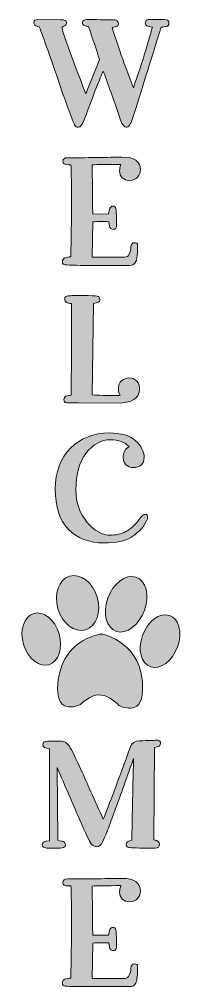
# Model space of a CAD drawing. Header units: inches. Extents: x -0.9 to 6.9, y -47.2 to -0.8.
import ezdxf

# ---------------------------------------------------------------- set-up
doc = ezdxf.new("R2010")
doc.units = ezdxf.units.IN
doc.header["$MEASUREMENT"] = 0
doc.layers.add('Layer 1', color=7, linetype='Continuous')

# ---------------------------------------------------------------- blocks, each defined once
blk = doc.blocks.new('block 2')
at = {"layer": 'Layer 1', "true_color": 0x231f20}
h = blk.add_hatch(color=250, dxfattribs=at)
h.dxf.hatch_style = 2
edge = h.paths.add_edge_path()
edge.add_spline(control_points=[(6.263, -0.989), (6.263, -1.074), (6.226, -1.124), (6.153, -1.14), (6.079, -1.156), (5.993, -1.168), (5.895, -1.177), (5.377, -2.832), (4.918, -4.293), (4.516, -5.56), (4.427, -5.841), (4.327, -5.981), (4.215, -5.981), (4.122, -5.981), (4.032, -5.868), (3.948, -5.64), (3.564, -4.525), (3.285, -3.74), (3.111, -3.285), (3.035, -3.419), (2.727, -4.206), (2.188, -5.647), (2.103, -5.87), (2.014, -5.981), (1.92, -5.981), (1.84, -5.981), (1.777, -5.941), (1.733, -5.861), (1.688, -5.781), (1.498, -5.272), (1.164, -4.335), (0.602, -2.689), (0.227, -1.632), (0.04, -1.163), (0.04, -1.163), (-0.067, -1.137), (-0.067, -1.137), (-0.166, -1.114), (-0.215, -1.054), (-0.215, -0.956), (-0.215, -0.858), (-0.15, -0.809), (-0.021, -0.809), (-0.021, -0.809), (1.077, -0.822), (1.077, -0.822), (1.26, -0.822), (1.351, -0.865), (1.351, -0.949), (1.351, -1.021), (1.331, -1.07), (1.291, -1.096), (1.251, -1.123), (1.195, -1.15), (1.124, -1.177), (1.151, -1.378), (1.534, -2.444), (2.275, -4.375), (2.556, -3.688), (2.777, -3.14), (2.937, -2.729), (2.777, -2.252), (2.6, -1.726), (2.409, -1.15), (2.333, -1.137), (2.265, -1.121), (2.204, -1.103), (2.144, -1.085), (2.114, -1.036), (2.114, -0.956), (2.114, -0.862), (2.185, -0.815), (2.328, -0.815), (2.73, -0.815), (3.171, -0.82), (3.653, -0.829), (3.707, -0.829), (3.751, -0.847), (3.787, -0.882), (3.823, -0.918), (3.841, -0.956), (3.841, -0.996), (3.841, -1.054), (3.819, -1.096), (3.777, -1.123), (3.735, -1.15), (3.655, -1.172), (3.539, -1.19), (3.682, -1.668), (3.853, -2.176), (4.051, -2.716), (4.25, -3.256), (4.418, -3.715), (4.557, -4.094), (4.972, -2.89), (5.277, -1.915), (5.473, -1.17), (5.344, -1.152), (5.255, -1.131), (5.206, -1.107), (5.157, -1.082), (5.132, -1.041), (5.132, -0.983), (5.132, -0.88), (5.18, -0.824), (5.276, -0.815), (5.372, -0.807), (5.487, -0.802), (5.621, -0.802), (5.875, -0.802), (6.046, -0.81), (6.133, -0.825), (6.22, -0.841), (6.263, -0.896), (6.263, -0.989)], knot_values=[0, 0, 0, 0, 1, 1, 1, 2, 2, 2, 3, 3, 3, 4, 4, 4, 5, 5, 5, 6, 6, 6, 7, 7, 7, 8, 8, 8, 9, 9, 9, 10, 10, 10, 11, 11, 11, 12, 12, 12, 13, 13, 13, 14, 14, 14, 15, 15, 15, 16, 16, 16, 17, 17, 17, 18, 18, 18, 19, 19, 19, 20, 20, 20, 21, 21, 21, 22, 22, 22, 23, 23, 23, 24, 24, 24, 25, 25, 25, 26, 26, 26, 27, 27, 27, 28, 28, 28, 29, 29, 29, 30, 30, 30, 31, 31, 31, 32, 32, 32, 33, 33, 33, 34, 34, 34, 35, 35, 35, 36, 36, 36, 37, 37, 37, 38, 38, 38, 38], degree=3, periodic=1)
h = blk.add_hatch(color=250, dxfattribs=at)
h.dxf.hatch_style = 2
edge = h.paths.add_edge_path()
edge.add_spline(control_points=[(3.898, -8.061), (3.898, -7.959), (3.92, -7.858), (3.964, -7.76), (3.268, -7.76), (2.809, -7.767), (2.586, -7.78), (2.59, -9.065), (2.599, -9.853), (2.613, -10.143), (2.613, -10.143), (3.369, -10.129), (3.369, -10.129), (3.387, -10.027), (3.408, -9.94), (3.432, -9.868), (3.457, -9.797), (3.505, -9.761), (3.576, -9.761), (3.643, -9.761), (3.69, -9.799), (3.717, -9.875), (3.735, -9.924), (3.746, -10.181), (3.75, -10.644), (3.75, -10.801), (3.706, -10.879), (3.616, -10.879), (3.496, -10.879), (3.427, -10.825), (3.409, -10.718), (3.409, -10.718), (3.376, -10.511), (3.376, -10.511), (3.251, -10.502), (3.13, -10.497), (3.014, -10.497), (2.871, -10.497), (2.738, -10.504), (2.613, -10.517), (2.613, -10.517), (2.586, -12.21), (2.586, -12.21), (2.586, -12.21), (4.132, -12.21), (4.132, -12.21), (4.239, -12.21), (4.315, -12.16), (4.359, -12.06), (4.404, -11.959), (4.432, -11.843), (4.443, -11.712), (4.454, -11.58), (4.511, -11.514), (4.614, -11.514), (4.712, -11.514), (4.761, -11.552), (4.761, -11.628), (4.761, -12.03), (4.735, -12.293), (4.684, -12.418), (4.632, -12.543), (4.524, -12.605), (4.359, -12.605), (4.359, -12.605), (2.338, -12.605), (2.338, -12.605), (2.267, -12.605), (2.097, -12.603), (1.83, -12.598), (1.562, -12.594), (1.382, -12.587), (1.291, -12.578), (1.2, -12.569), (1.154, -12.525), (1.154, -12.445), (1.154, -12.337), (1.194, -12.271), (1.274, -12.244), (1.355, -12.217), (1.446, -12.199), (1.549, -12.19), (1.562, -12.088), (1.575, -11.374), (1.589, -10.049), (1.589, -8.804), (1.58, -8.046), (1.562, -7.774), (1.562, -7.774), (1.448, -7.774), (1.448, -7.774), (1.261, -7.774), (1.167, -7.725), (1.167, -7.626), (1.167, -7.502), (1.25, -7.439), (1.415, -7.439), (1.99, -7.439), (2.48, -7.436), (2.884, -7.429), (3.287, -7.422), (3.663, -7.417), (4.011, -7.412), (4.6, -7.412), (4.895, -7.615), (4.895, -8.021), (4.895, -8.146), (4.85, -8.262), (4.761, -8.369), (4.671, -8.476), (4.542, -8.53), (4.373, -8.53), (4.225, -8.53), (4.109, -8.488), (4.025, -8.403), (3.94, -8.318), (3.898, -8.204), (3.898, -8.061)], knot_values=[0, 0, 0, 0, 1, 1, 1, 2, 2, 2, 3, 3, 3, 4, 4, 4, 5, 5, 5, 6, 6, 6, 7, 7, 7, 8, 8, 8, 9, 9, 9, 10, 10, 10, 11, 11, 11, 12, 12, 12, 13, 13, 13, 14, 14, 14, 15, 15, 15, 16, 16, 16, 17, 17, 17, 18, 18, 18, 19, 19, 19, 20, 20, 20, 21, 21, 21, 22, 22, 22, 23, 23, 23, 24, 24, 24, 25, 25, 25, 26, 26, 26, 27, 27, 27, 28, 28, 28, 29, 29, 29, 30, 30, 30, 31, 31, 31, 32, 32, 32, 33, 33, 33, 34, 34, 34, 35, 35, 35, 36, 36, 36, 37, 37, 37, 38, 38, 38, 39, 39, 39, 39], degree=3, periodic=1)
h = blk.add_hatch(color=250, dxfattribs=at)
h.dxf.hatch_style = 2
edge = h.paths.add_edge_path()
edge.add_spline(control_points=[(4.854, -18.533), (4.854, -18.984), (4.495, -19.209), (3.777, -19.209), (3.777, -19.209), (1.91, -19.195), (1.91, -19.195), (1.589, -19.195), (1.395, -19.192), (1.328, -19.185), (1.261, -19.179), (1.228, -19.131), (1.228, -19.041), (1.228, -18.899), (1.343, -18.827), (1.575, -18.827), (1.58, -18.172), (1.582, -17.549), (1.582, -16.96), (1.582, -16.371), (1.584, -15.531), (1.589, -14.438), (1.486, -14.429), (1.406, -14.409), (1.348, -14.377), (1.29, -14.346), (1.261, -14.29), (1.261, -14.21), (1.261, -14.121), (1.318, -14.072), (1.432, -14.063), (1.545, -14.054), (1.781, -14.049), (2.138, -14.049), (2.499, -14.054), (2.724, -14.065), (2.813, -14.083), (2.903, -14.101), (2.947, -14.152), (2.947, -14.237), (2.947, -14.308), (2.923, -14.353), (2.874, -14.371), (2.825, -14.388), (2.747, -14.406), (2.639, -14.424), (2.639, -14.424), (2.586, -18.814), (2.586, -18.814), (2.916, -18.836), (3.251, -18.847), (3.59, -18.847), (3.59, -18.847), (3.924, -18.847), (3.924, -18.847), (3.866, -18.749), (3.837, -18.644), (3.837, -18.533), (3.837, -18.354), (3.89, -18.222), (3.995, -18.135), (4.099, -18.048), (4.216, -18.004), (4.346, -18.004), (4.511, -18.004), (4.637, -18.053), (4.724, -18.151), (4.811, -18.25), (4.854, -18.377), (4.854, -18.533)], knot_values=[0, 0, 0, 0, 1, 1, 1, 2, 2, 2, 3, 3, 3, 4, 4, 4, 5, 5, 5, 6, 6, 6, 7, 7, 7, 8, 8, 8, 9, 9, 9, 10, 10, 10, 11, 11, 11, 12, 12, 12, 13, 13, 13, 14, 14, 14, 15, 15, 15, 16, 16, 16, 17, 17, 17, 18, 18, 18, 19, 19, 19, 20, 20, 20, 21, 21, 21, 22, 22, 22, 23, 23, 23, 23], degree=3, periodic=1)
h = blk.add_hatch(color=250, dxfattribs=at)
h.dxf.hatch_style = 2
edge = h.paths.add_edge_path()
edge.add_spline(control_points=[(5.243, -24.688), (5.243, -24.777), (5.177, -24.917), (5.045, -25.106), (4.913, -25.296), (4.711, -25.478), (4.436, -25.652), (4.162, -25.826), (3.735, -25.913), (3.155, -25.913), (2.427, -25.913), (1.854, -25.693), (1.435, -25.254), (1.016, -24.814), (0.806, -24.177), (0.806, -23.343), (0.806, -22.513), (1.052, -21.855), (1.545, -21.369), (2.038, -20.883), (2.66, -20.64), (3.409, -20.64), (3.962, -20.64), (4.378, -20.763), (4.657, -21.011), (4.936, -21.259), (5.075, -21.523), (5.075, -21.804), (5.075, -21.974), (5.025, -22.098), (4.925, -22.179), (4.824, -22.259), (4.703, -22.299), (4.56, -22.299), (4.408, -22.299), (4.289, -22.255), (4.202, -22.165), (4.115, -22.076), (4.071, -21.962), (4.071, -21.824), (4.071, -21.57), (4.165, -21.394), (4.353, -21.295), (4.134, -21.077), (3.842, -20.968), (3.476, -20.968), (3.021, -20.968), (2.628, -21.178), (2.298, -21.6), (1.968, -22.021), (1.803, -22.614), (1.803, -23.377), (1.803, -23.979), (1.979, -24.491), (2.332, -24.912), (2.684, -25.334), (3.061, -25.545), (3.463, -25.545), (3.726, -25.545), (3.971, -25.486), (4.199, -25.367), (4.426, -25.249), (4.667, -25.02), (4.921, -24.681), (4.988, -24.592), (5.06, -24.548), (5.135, -24.548), (5.207, -24.548), (5.243, -24.594), (5.243, -24.688)], knot_values=[0, 0, 0, 0, 1, 1, 1, 2, 2, 2, 3, 3, 3, 4, 4, 4, 5, 5, 5, 6, 6, 6, 7, 7, 7, 8, 8, 8, 9, 9, 9, 10, 10, 10, 11, 11, 11, 12, 12, 12, 13, 13, 13, 14, 14, 14, 15, 15, 15, 16, 16, 16, 17, 17, 17, 18, 18, 18, 19, 19, 19, 20, 20, 20, 21, 21, 21, 22, 22, 22, 23, 23, 23, 23], degree=3, periodic=1)
h = blk.add_hatch(color=250, dxfattribs=at)
h.dxf.hatch_style = 2
edge = h.paths.add_edge_path()
edge.add_spline(control_points=[(3.329, -28.568), (3.587, -27.85), (4.191, -27.396), (4.678, -27.555), (5.164, -27.714), (5.35, -28.425), (5.093, -29.143), (4.835, -29.862), (4.231, -30.315), (3.744, -30.156), (3.257, -29.997), (3.071, -29.286), (3.329, -28.568)], knot_values=[0, 0, 0, 0, 1, 1, 1, 2, 2, 2, 3, 3, 3, 4, 4, 4, 4], degree=3, periodic=1)
edge = h.paths.add_edge_path()
edge.add_spline(control_points=[(2.259, -30.078), (2.779, -29.924), (3.031, -29.225), (2.821, -28.517), (2.61, -27.809), (2.018, -27.36), (1.498, -27.514), (0.978, -27.669), (0.727, -28.368), (0.937, -29.076), (1.147, -29.784), (1.739, -30.233), (2.259, -30.078)], knot_values=[0, 0, 0, 0, 1, 1, 1, 2, 2, 2, 3, 3, 3, 4, 4, 4, 4], degree=3, periodic=1)
edge = h.paths.add_edge_path()
edge.add_spline(control_points=[(0.99, -30.276), (0.789, -29.599), (0.244, -29.162), (-0.226, -29.302), (-0.697, -29.442), (-0.915, -30.104), (-0.714, -30.782), (-0.513, -31.46), (0.032, -31.896), (0.502, -31.756), (0.973, -31.617), (1.191, -30.954), (0.99, -30.276)], knot_values=[0, 0, 0, 0, 1, 1, 1, 2, 2, 2, 3, 3, 3, 4, 4, 4, 4], degree=3, periodic=1)
edge = h.paths.add_edge_path()
edge.add_spline(control_points=[(3.067, -30.294), (3.067, -30.294), (2.966, -30.291), (2.966, -30.291), (2.966, -30.291), (0.961, -30.578), (0.923, -32.88), (0.889, -34.232), (2.025, -33.66), (2.025, -33.66), (2.025, -33.66), (2.51, -33.193), (2.906, -33.201), (2.906, -33.201), (3.007, -33.213), (3.007, -33.213), (3.403, -33.222), (3.868, -33.712), (3.868, -33.712), (3.868, -33.712), (4.98, -34.318), (5.002, -32.966), (5.059, -30.664), (3.067, -30.294), (3.067, -30.294)], knot_values=[0, 0, 0, 0, 1, 1, 1, 2, 2, 2, 3, 3, 3, 4, 4, 4, 5, 5, 5, 6, 6, 6, 7, 7, 7, 8, 8, 8, 8], degree=3, periodic=1)
edge = h.paths.add_edge_path()
edge.add_spline(control_points=[(6.284, -29.388), (5.82, -29.238), (5.244, -29.669), (4.998, -30.352), (4.751, -31.035), (4.928, -31.71), (5.392, -31.86), (5.855, -32.011), (6.431, -31.579), (6.677, -30.897), (6.924, -30.214), (6.748, -29.538), (6.284, -29.388)], knot_values=[0, 0, 0, 0, 1, 1, 1, 2, 2, 2, 3, 3, 3, 4, 4, 4, 4], degree=3, periodic=1)
h = blk.add_hatch(color=250, dxfattribs=at)
h.dxf.hatch_style = 2
edge = h.paths.add_edge_path()
edge.add_spline(control_points=[(5.564, -35.729), (5.564, -35.729), (5.544, -40.153), (5.544, -40.153), (5.722, -40.197), (5.811, -40.269), (5.811, -40.367), (5.811, -40.487), (5.742, -40.549), (5.604, -40.551), (5.466, -40.553), (5.341, -40.554), (5.229, -40.554), (4.667, -40.55), (4.357, -40.536), (4.299, -40.514), (4.241, -40.492), (4.212, -40.434), (4.212, -40.34), (4.212, -40.278), (4.303, -40.222), (4.486, -40.173), (4.5, -39.223), (4.526, -37.915), (4.567, -36.251), (4.259, -37.121), (3.958, -37.961), (3.663, -38.771), (3.369, -39.581), (3.179, -40.069), (3.094, -40.236), (3.01, -40.404), (2.907, -40.487), (2.787, -40.487), (2.693, -40.487), (2.608, -40.439), (2.532, -40.343), (2.456, -40.248), (2.264, -39.843), (1.954, -39.129), (1.643, -38.415), (1.29, -37.599), (0.893, -36.68), (0.893, -36.68), (0.933, -40.179), (0.933, -40.179), (1.058, -40.202), (1.149, -40.223), (1.207, -40.243), (1.265, -40.263), (1.294, -40.316), (1.294, -40.4), (1.294, -40.481), (1.242, -40.527), (1.137, -40.541), (1.032, -40.554), (0.908, -40.561), (0.766, -40.561), (0.73, -40.561), (0.658, -40.56), (0.548, -40.558), (0.439, -40.555), (0.351, -40.546), (0.284, -40.531), (0.217, -40.515), (0.184, -40.467), (0.184, -40.387), (0.184, -40.266), (0.3, -40.206), (0.532, -40.206), (0.532, -40.206), (0.532, -35.79), (0.532, -35.79), (0.322, -35.767), (0.217, -35.698), (0.217, -35.582), (0.217, -35.475), (0.297, -35.422), (0.458, -35.422), (0.458, -35.422), (1.114, -35.428), (1.114, -35.428), (1.252, -35.428), (1.376, -35.508), (1.485, -35.666), (1.594, -35.824), (1.8, -36.241), (2.101, -36.917), (2.402, -37.593), (2.74, -38.342), (3.115, -39.162), (3.387, -38.489), (3.824, -37.329), (4.426, -35.683), (4.489, -35.504), (4.627, -35.413), (4.841, -35.408), (5.318, -35.39), (5.608, -35.381), (5.711, -35.381), (5.814, -35.386), (5.865, -35.435), (5.865, -35.529), (5.865, -35.631), (5.764, -35.698), (5.564, -35.729)], knot_values=[0, 0, 0, 0, 1, 1, 1, 2, 2, 2, 3, 3, 3, 4, 4, 4, 5, 5, 5, 6, 6, 6, 7, 7, 7, 8, 8, 8, 9, 9, 9, 10, 10, 10, 11, 11, 11, 12, 12, 12, 13, 13, 13, 14, 14, 14, 15, 15, 15, 16, 16, 16, 17, 17, 17, 18, 18, 18, 19, 19, 19, 20, 20, 20, 21, 21, 21, 22, 22, 22, 23, 23, 23, 24, 24, 24, 25, 25, 25, 26, 26, 26, 27, 27, 27, 28, 28, 28, 29, 29, 29, 30, 30, 30, 31, 31, 31, 32, 32, 32, 33, 33, 33, 34, 34, 34, 35, 35, 35, 35], degree=3, periodic=1)
h = blk.add_hatch(color=250, dxfattribs=at)
h.dxf.hatch_style = 2
edge = h.paths.add_edge_path()
edge.add_spline(control_points=[(3.898, -42.654), (3.898, -42.552), (3.92, -42.451), (3.964, -42.353), (3.268, -42.353), (2.809, -42.36), (2.586, -42.373), (2.59, -43.658), (2.599, -44.445), (2.613, -44.735), (2.613, -44.735), (3.369, -44.722), (3.369, -44.722), (3.387, -44.619), (3.408, -44.532), (3.432, -44.461), (3.457, -44.39), (3.505, -44.354), (3.576, -44.354), (3.643, -44.354), (3.69, -44.392), (3.717, -44.468), (3.735, -44.517), (3.746, -44.773), (3.75, -45.237), (3.75, -45.393), (3.706, -45.471), (3.616, -45.471), (3.496, -45.471), (3.427, -45.418), (3.409, -45.311), (3.409, -45.311), (3.376, -45.103), (3.376, -45.103), (3.251, -45.095), (3.13, -45.09), (3.014, -45.09), (2.871, -45.09), (2.738, -45.097), (2.613, -45.11), (2.613, -45.11), (2.586, -46.803), (2.586, -46.803), (2.586, -46.803), (4.132, -46.803), (4.132, -46.803), (4.239, -46.803), (4.315, -46.753), (4.359, -46.653), (4.404, -46.552), (4.432, -46.436), (4.443, -46.305), (4.454, -46.173), (4.511, -46.107), (4.614, -46.107), (4.712, -46.107), (4.761, -46.145), (4.761, -46.221), (4.761, -46.622), (4.735, -46.886), (4.684, -47.011), (4.632, -47.136), (4.524, -47.198), (4.359, -47.198), (4.359, -47.198), (2.338, -47.198), (2.338, -47.198), (2.267, -47.198), (2.097, -47.196), (1.83, -47.191), (1.562, -47.187), (1.382, -47.18), (1.291, -47.171), (1.2, -47.162), (1.154, -47.118), (1.154, -47.037), (1.154, -46.93), (1.194, -46.863), (1.274, -46.837), (1.355, -46.81), (1.446, -46.792), (1.549, -46.783), (1.562, -46.68), (1.575, -45.967), (1.589, -44.642), (1.589, -43.397), (1.58, -42.639), (1.562, -42.367), (1.562, -42.367), (1.448, -42.367), (1.448, -42.367), (1.261, -42.367), (1.167, -42.317), (1.167, -42.219), (1.167, -42.094), (1.25, -42.032), (1.415, -42.032), (1.99, -42.032), (2.48, -42.029), (2.884, -42.022), (3.287, -42.015), (3.663, -42.01), (4.011, -42.005), (4.6, -42.005), (4.895, -42.208), (4.895, -42.614), (4.895, -42.739), (4.85, -42.855), (4.761, -42.962), (4.671, -43.069), (4.542, -43.123), (4.373, -43.123), (4.225, -43.123), (4.109, -43.08), (4.025, -42.996), (3.94, -42.911), (3.898, -42.797), (3.898, -42.654)], knot_values=[0, 0, 0, 0, 1, 1, 1, 2, 2, 2, 3, 3, 3, 4, 4, 4, 5, 5, 5, 6, 6, 6, 7, 7, 7, 8, 8, 8, 9, 9, 9, 10, 10, 10, 11, 11, 11, 12, 12, 12, 13, 13, 13, 14, 14, 14, 15, 15, 15, 16, 16, 16, 17, 17, 17, 18, 18, 18, 19, 19, 19, 20, 20, 20, 21, 21, 21, 22, 22, 22, 23, 23, 23, 24, 24, 24, 25, 25, 25, 26, 26, 26, 27, 27, 27, 28, 28, 28, 29, 29, 29, 30, 30, 30, 31, 31, 31, 32, 32, 32, 33, 33, 33, 34, 34, 34, 35, 35, 35, 36, 36, 36, 37, 37, 37, 38, 38, 38, 39, 39, 39, 39], degree=3, periodic=1)
at = {"layer": 'Layer 1', "lineweight": 0}
for points, knots in [([(6.263, -0.989), (6.263, -1.074), (6.226, -1.124), (6.153, -1.14), (6.079, -1.156), (5.993, -1.168), (5.895, -1.177), (5.377, -2.832), (4.918, -4.293), (4.516, -5.56), (4.427, -5.841), (4.327, -5.981), (4.215, -5.981), (4.122, -5.981), (4.032, -5.868), (3.948, -5.64), (3.564, -4.525), (3.285, -3.74), (3.111, -3.285), (3.035, -3.419), (2.727, -4.206), (2.188, -5.647), (2.103, -5.87), (2.014, -5.981), (1.92, -5.981), (1.84, -5.981), (1.777, -5.941), (1.733, -5.861), (1.688, -5.781), (1.498, -5.272), (1.164, -4.335), (0.602, -2.689), (0.227, -1.632), (0.04, -1.163), (0.04, -1.163), (-0.067, -1.137), (-0.067, -1.137), (-0.166, -1.114), (-0.215, -1.054), (-0.215, -0.956), (-0.215, -0.858), (-0.15, -0.809), (-0.021, -0.809), (-0.021, -0.809), (1.077, -0.822), (1.077, -0.822), (1.26, -0.822), (1.351, -0.865), (1.351, -0.949), (1.351, -1.021), (1.331, -1.07), (1.291, -1.096), (1.251, -1.123), (1.195, -1.15), (1.124, -1.177), (1.151, -1.378), (1.534, -2.444), (2.275, -4.375), (2.556, -3.688), (2.777, -3.14), (2.937, -2.729), (2.777, -2.252), (2.6, -1.726), (2.409, -1.15), (2.333, -1.137), (2.265, -1.121), (2.204, -1.103), (2.144, -1.085), (2.114, -1.036), (2.114, -0.956), (2.114, -0.862), (2.185, -0.815), (2.328, -0.815), (2.73, -0.815), (3.171, -0.82), (3.653, -0.829), (3.707, -0.829), (3.751, -0.847), (3.787, -0.882), (3.823, -0.918), (3.841, -0.956), (3.841, -0.996), (3.841, -1.054), (3.819, -1.096), (3.777, -1.123), (3.735, -1.15), (3.655, -1.172), (3.539, -1.19), (3.682, -1.668), (3.853, -2.176), (4.051, -2.716), (4.25, -3.256), (4.418, -3.715), (4.557, -4.094), (4.972, -2.89), (5.277, -1.915), (5.473, -1.17), (5.344, -1.152), (5.255, -1.131), (5.206, -1.107), (5.157, -1.082), (5.132, -1.041), (5.132, -0.983), (5.132, -0.88), (5.18, -0.824), (5.276, -0.815), (5.372, -0.807), (5.487, -0.802), (5.621, -0.802), (5.875, -0.802), (6.046, -0.81), (6.133, -0.825), (6.22, -0.841), (6.263, -0.896), (6.263, -0.989)], [0, 0, 0, 0, 1, 1, 1, 2, 2, 2, 3, 3, 3, 4, 4, 4, 5, 5, 5, 6, 6, 6, 7, 7, 7, 8, 8, 8, 9, 9, 9, 10, 10, 10, 11, 11, 11, 12, 12, 12, 13, 13, 13, 14, 14, 14, 15, 15, 15, 16, 16, 16, 17, 17, 17, 18, 18, 18, 19, 19, 19, 20, 20, 20, 21, 21, 21, 22, 22, 22, 23, 23, 23, 24, 24, 24, 25, 25, 25, 26, 26, 26, 27, 27, 27, 28, 28, 28, 29, 29, 29, 30, 30, 30, 31, 31, 31, 32, 32, 32, 33, 33, 33, 34, 34, 34, 35, 35, 35, 36, 36, 36, 37, 37, 37, 38, 38, 38, 38]), ([(3.898, -8.061), (3.898, -7.959), (3.92, -7.858), (3.964, -7.76), (3.268, -7.76), (2.809, -7.767), (2.586, -7.78), (2.59, -9.065), (2.599, -9.853), (2.613, -10.143), (2.613, -10.143), (3.369, -10.129), (3.369, -10.129), (3.387, -10.027), (3.408, -9.94), (3.432, -9.868), (3.457, -9.797), (3.505, -9.761), (3.576, -9.761), (3.643, -9.761), (3.69, -9.799), (3.717, -9.875), (3.735, -9.924), (3.746, -10.181), (3.75, -10.644), (3.75, -10.801), (3.706, -10.879), (3.616, -10.879), (3.496, -10.879), (3.427, -10.825), (3.409, -10.718), (3.409, -10.718), (3.376, -10.511), (3.376, -10.511), (3.251, -10.502), (3.13, -10.497), (3.014, -10.497), (2.871, -10.497), (2.738, -10.504), (2.613, -10.517), (2.613, -10.517), (2.586, -12.21), (2.586, -12.21), (2.586, -12.21), (4.132, -12.21), (4.132, -12.21), (4.239, -12.21), (4.315, -12.16), (4.359, -12.06), (4.404, -11.959), (4.432, -11.843), (4.443, -11.712), (4.454, -11.58), (4.511, -11.514), (4.614, -11.514), (4.712, -11.514), (4.761, -11.552), (4.761, -11.628), (4.761, -12.03), (4.735, -12.293), (4.684, -12.418), (4.632, -12.543), (4.524, -12.605), (4.359, -12.605), (4.359, -12.605), (2.338, -12.605), (2.338, -12.605), (2.267, -12.605), (2.097, -12.603), (1.83, -12.598), (1.562, -12.594), (1.382, -12.587), (1.291, -12.578), (1.2, -12.569), (1.154, -12.525), (1.154, -12.445), (1.154, -12.337), (1.194, -12.271), (1.274, -12.244), (1.355, -12.217), (1.446, -12.199), (1.549, -12.19), (1.562, -12.088), (1.575, -11.374), (1.589, -10.049), (1.589, -8.804), (1.58, -8.046), (1.562, -7.774), (1.562, -7.774), (1.448, -7.774), (1.448, -7.774), (1.261, -7.774), (1.167, -7.725), (1.167, -7.626), (1.167, -7.502), (1.25, -7.439), (1.415, -7.439), (1.99, -7.439), (2.48, -7.436), (2.884, -7.429), (3.287, -7.422), (3.663, -7.417), (4.011, -7.412), (4.6, -7.412), (4.895, -7.615), (4.895, -8.021), (4.895, -8.146), (4.85, -8.262), (4.761, -8.369), (4.671, -8.476), (4.542, -8.53), (4.373, -8.53), (4.225, -8.53), (4.109, -8.488), (4.025, -8.403), (3.94, -8.318), (3.898, -8.204), (3.898, -8.061)], [0, 0, 0, 0, 1, 1, 1, 2, 2, 2, 3, 3, 3, 4, 4, 4, 5, 5, 5, 6, 6, 6, 7, 7, 7, 8, 8, 8, 9, 9, 9, 10, 10, 10, 11, 11, 11, 12, 12, 12, 13, 13, 13, 14, 14, 14, 15, 15, 15, 16, 16, 16, 17, 17, 17, 18, 18, 18, 19, 19, 19, 20, 20, 20, 21, 21, 21, 22, 22, 22, 23, 23, 23, 24, 24, 24, 25, 25, 25, 26, 26, 26, 27, 27, 27, 28, 28, 28, 29, 29, 29, 30, 30, 30, 31, 31, 31, 32, 32, 32, 33, 33, 33, 34, 34, 34, 35, 35, 35, 36, 36, 36, 37, 37, 37, 38, 38, 38, 39, 39, 39, 39]), ([(4.854, -18.533), (4.854, -18.984), (4.495, -19.209), (3.777, -19.209), (3.777, -19.209), (1.91, -19.195), (1.91, -19.195), (1.589, -19.195), (1.395, -19.192), (1.328, -19.185), (1.261, -19.179), (1.228, -19.131), (1.228, -19.041), (1.228, -18.899), (1.343, -18.827), (1.575, -18.827), (1.58, -18.172), (1.582, -17.549), (1.582, -16.96), (1.582, -16.371), (1.584, -15.531), (1.589, -14.438), (1.486, -14.429), (1.406, -14.409), (1.348, -14.377), (1.29, -14.346), (1.261, -14.29), (1.261, -14.21), (1.261, -14.121), (1.318, -14.072), (1.432, -14.063), (1.545, -14.054), (1.781, -14.049), (2.138, -14.049), (2.499, -14.054), (2.724, -14.065), (2.813, -14.083), (2.903, -14.101), (2.947, -14.152), (2.947, -14.237), (2.947, -14.308), (2.923, -14.353), (2.874, -14.371), (2.825, -14.388), (2.747, -14.406), (2.639, -14.424), (2.639, -14.424), (2.586, -18.814), (2.586, -18.814), (2.916, -18.836), (3.251, -18.847), (3.59, -18.847), (3.59, -18.847), (3.924, -18.847), (3.924, -18.847), (3.866, -18.749), (3.837, -18.644), (3.837, -18.533), (3.837, -18.354), (3.89, -18.222), (3.995, -18.135), (4.099, -18.048), (4.216, -18.004), (4.346, -18.004), (4.511, -18.004), (4.637, -18.053), (4.724, -18.151), (4.811, -18.25), (4.854, -18.377), (4.854, -18.533)], [0, 0, 0, 0, 1, 1, 1, 2, 2, 2, 3, 3, 3, 4, 4, 4, 5, 5, 5, 6, 6, 6, 7, 7, 7, 8, 8, 8, 9, 9, 9, 10, 10, 10, 11, 11, 11, 12, 12, 12, 13, 13, 13, 14, 14, 14, 15, 15, 15, 16, 16, 16, 17, 17, 17, 18, 18, 18, 19, 19, 19, 20, 20, 20, 21, 21, 21, 22, 22, 22, 23, 23, 23, 23]), ([(5.243, -24.688), (5.243, -24.777), (5.177, -24.917), (5.045, -25.106), (4.913, -25.296), (4.711, -25.478), (4.436, -25.652), (4.162, -25.826), (3.735, -25.913), (3.155, -25.913), (2.427, -25.913), (1.854, -25.693), (1.435, -25.254), (1.016, -24.814), (0.806, -24.177), (0.806, -23.343), (0.806, -22.513), (1.052, -21.855), (1.545, -21.369), (2.038, -20.883), (2.66, -20.64), (3.409, -20.64), (3.962, -20.64), (4.378, -20.763), (4.657, -21.011), (4.936, -21.259), (5.075, -21.523), (5.075, -21.804), (5.075, -21.974), (5.025, -22.098), (4.925, -22.179), (4.824, -22.259), (4.703, -22.299), (4.56, -22.299), (4.408, -22.299), (4.289, -22.255), (4.202, -22.165), (4.115, -22.076), (4.071, -21.962), (4.071, -21.824), (4.071, -21.57), (4.165, -21.394), (4.353, -21.295), (4.134, -21.077), (3.842, -20.968), (3.476, -20.968), (3.021, -20.968), (2.628, -21.178), (2.298, -21.6), (1.968, -22.021), (1.803, -22.614), (1.803, -23.377), (1.803, -23.979), (1.979, -24.491), (2.332, -24.912), (2.684, -25.334), (3.061, -25.545), (3.463, -25.545), (3.726, -25.545), (3.971, -25.486), (4.199, -25.367), (4.426, -25.249), (4.667, -25.02), (4.921, -24.681), (4.988, -24.592), (5.06, -24.548), (5.135, -24.548), (5.207, -24.548), (5.243, -24.594), (5.243, -24.688)], [0, 0, 0, 0, 1, 1, 1, 2, 2, 2, 3, 3, 3, 4, 4, 4, 5, 5, 5, 6, 6, 6, 7, 7, 7, 8, 8, 8, 9, 9, 9, 10, 10, 10, 11, 11, 11, 12, 12, 12, 13, 13, 13, 14, 14, 14, 15, 15, 15, 16, 16, 16, 17, 17, 17, 18, 18, 18, 19, 19, 19, 20, 20, 20, 21, 21, 21, 22, 22, 22, 23, 23, 23, 23]), ([(2.259, -30.078), (2.779, -29.924), (3.031, -29.225), (2.821, -28.517), (2.61, -27.809), (2.018, -27.36), (1.498, -27.514), (0.978, -27.669), (0.727, -28.368), (0.937, -29.076), (1.147, -29.784), (1.739, -30.233), (2.259, -30.078)], [0, 0, 0, 0, 1, 1, 1, 2, 2, 2, 3, 3, 3, 4, 4, 4, 4]), ([(3.329, -28.568), (3.587, -27.85), (4.191, -27.396), (4.678, -27.555), (5.164, -27.714), (5.35, -28.425), (5.093, -29.143), (4.835, -29.862), (4.231, -30.315), (3.744, -30.156), (3.257, -29.997), (3.071, -29.286), (3.329, -28.568)], [0, 0, 0, 0, 1, 1, 1, 2, 2, 2, 3, 3, 3, 4, 4, 4, 4]), ([(0.99, -30.276), (0.789, -29.599), (0.244, -29.162), (-0.226, -29.302), (-0.697, -29.442), (-0.915, -30.104), (-0.714, -30.782), (-0.513, -31.46), (0.032, -31.896), (0.502, -31.756), (0.973, -31.617), (1.191, -30.954), (0.99, -30.276)], [0, 0, 0, 0, 1, 1, 1, 2, 2, 2, 3, 3, 3, 4, 4, 4, 4]), ([(6.284, -29.388), (5.82, -29.238), (5.244, -29.669), (4.998, -30.352), (4.751, -31.035), (4.928, -31.71), (5.392, -31.86), (5.855, -32.011), (6.431, -31.579), (6.677, -30.897), (6.924, -30.214), (6.748, -29.538), (6.284, -29.388)], [0, 0, 0, 0, 1, 1, 1, 2, 2, 2, 3, 3, 3, 4, 4, 4, 4]), ([(3.067, -30.294), (3.067, -30.294), (2.966, -30.291), (2.966, -30.291), (2.966, -30.291), (0.961, -30.578), (0.923, -32.88), (0.889, -34.232), (2.025, -33.66), (2.025, -33.66), (2.025, -33.66), (2.51, -33.193), (2.906, -33.201), (2.906, -33.201), (3.007, -33.213), (3.007, -33.213), (3.403, -33.222), (3.868, -33.712), (3.868, -33.712), (3.868, -33.712), (4.98, -34.318), (5.002, -32.966), (5.059, -30.664), (3.067, -30.294), (3.067, -30.294)], [0, 0, 0, 0, 1, 1, 1, 2, 2, 2, 3, 3, 3, 4, 4, 4, 5, 5, 5, 6, 6, 6, 7, 7, 7, 8, 8, 8, 8]), ([(5.564, -35.729), (5.564, -35.729), (5.544, -40.153), (5.544, -40.153), (5.722, -40.197), (5.811, -40.269), (5.811, -40.367), (5.811, -40.487), (5.742, -40.549), (5.604, -40.551), (5.466, -40.553), (5.341, -40.554), (5.229, -40.554), (4.667, -40.55), (4.357, -40.536), (4.299, -40.514), (4.241, -40.492), (4.212, -40.434), (4.212, -40.34), (4.212, -40.278), (4.303, -40.222), (4.486, -40.173), (4.5, -39.223), (4.526, -37.915), (4.567, -36.251), (4.259, -37.121), (3.958, -37.961), (3.663, -38.771), (3.369, -39.581), (3.179, -40.069), (3.094, -40.236), (3.01, -40.404), (2.907, -40.487), (2.787, -40.487), (2.693, -40.487), (2.608, -40.439), (2.532, -40.343), (2.456, -40.248), (2.264, -39.843), (1.954, -39.129), (1.643, -38.415), (1.29, -37.599), (0.893, -36.68), (0.893, -36.68), (0.933, -40.179), (0.933, -40.179), (1.058, -40.202), (1.149, -40.223), (1.207, -40.243), (1.265, -40.263), (1.294, -40.316), (1.294, -40.4), (1.294, -40.481), (1.242, -40.527), (1.137, -40.541), (1.032, -40.554), (0.908, -40.561), (0.766, -40.561), (0.73, -40.561), (0.658, -40.56), (0.548, -40.558), (0.439, -40.555), (0.351, -40.546), (0.284, -40.531), (0.217, -40.515), (0.184, -40.467), (0.184, -40.387), (0.184, -40.266), (0.3, -40.206), (0.532, -40.206), (0.532, -40.206), (0.532, -35.79), (0.532, -35.79), (0.322, -35.767), (0.217, -35.698), (0.217, -35.582), (0.217, -35.475), (0.297, -35.422), (0.458, -35.422), (0.458, -35.422), (1.114, -35.428), (1.114, -35.428), (1.252, -35.428), (1.376, -35.508), (1.485, -35.666), (1.594, -35.824), (1.8, -36.241), (2.101, -36.917), (2.402, -37.593), (2.74, -38.342), (3.115, -39.162), (3.387, -38.489), (3.824, -37.329), (4.426, -35.683), (4.489, -35.504), (4.627, -35.413), (4.841, -35.408), (5.318, -35.39), (5.608, -35.381), (5.711, -35.381), (5.814, -35.386), (5.865, -35.435), (5.865, -35.529), (5.865, -35.631), (5.764, -35.698), (5.564, -35.729)], [0, 0, 0, 0, 1, 1, 1, 2, 2, 2, 3, 3, 3, 4, 4, 4, 5, 5, 5, 6, 6, 6, 7, 7, 7, 8, 8, 8, 9, 9, 9, 10, 10, 10, 11, 11, 11, 12, 12, 12, 13, 13, 13, 14, 14, 14, 15, 15, 15, 16, 16, 16, 17, 17, 17, 18, 18, 18, 19, 19, 19, 20, 20, 20, 21, 21, 21, 22, 22, 22, 23, 23, 23, 24, 24, 24, 25, 25, 25, 26, 26, 26, 27, 27, 27, 28, 28, 28, 29, 29, 29, 30, 30, 30, 31, 31, 31, 32, 32, 32, 33, 33, 33, 34, 34, 34, 35, 35, 35, 35]), ([(3.898, -42.654), (3.898, -42.552), (3.92, -42.451), (3.964, -42.353), (3.268, -42.353), (2.809, -42.36), (2.586, -42.373), (2.59, -43.658), (2.599, -44.445), (2.613, -44.735), (2.613, -44.735), (3.369, -44.722), (3.369, -44.722), (3.387, -44.619), (3.408, -44.532), (3.432, -44.461), (3.457, -44.39), (3.505, -44.354), (3.576, -44.354), (3.643, -44.354), (3.69, -44.392), (3.717, -44.468), (3.735, -44.517), (3.746, -44.773), (3.75, -45.237), (3.75, -45.393), (3.706, -45.471), (3.616, -45.471), (3.496, -45.471), (3.427, -45.418), (3.409, -45.311), (3.409, -45.311), (3.376, -45.103), (3.376, -45.103), (3.251, -45.095), (3.13, -45.09), (3.014, -45.09), (2.871, -45.09), (2.738, -45.097), (2.613, -45.11), (2.613, -45.11), (2.586, -46.803), (2.586, -46.803), (2.586, -46.803), (4.132, -46.803), (4.132, -46.803), (4.239, -46.803), (4.315, -46.753), (4.359, -46.653), (4.404, -46.552), (4.432, -46.436), (4.443, -46.305), (4.454, -46.173), (4.511, -46.107), (4.614, -46.107), (4.712, -46.107), (4.761, -46.145), (4.761, -46.221), (4.761, -46.622), (4.735, -46.886), (4.684, -47.011), (4.632, -47.136), (4.524, -47.198), (4.359, -47.198), (4.359, -47.198), (2.338, -47.198), (2.338, -47.198), (2.267, -47.198), (2.097, -47.196), (1.83, -47.191), (1.562, -47.187), (1.382, -47.18), (1.291, -47.171), (1.2, -47.162), (1.154, -47.118), (1.154, -47.037), (1.154, -46.93), (1.194, -46.863), (1.274, -46.837), (1.355, -46.81), (1.446, -46.792), (1.549, -46.783), (1.562, -46.68), (1.575, -45.967), (1.589, -44.642), (1.589, -43.397), (1.58, -42.639), (1.562, -42.367), (1.562, -42.367), (1.448, -42.367), (1.448, -42.367), (1.261, -42.367), (1.167, -42.317), (1.167, -42.219), (1.167, -42.094), (1.25, -42.032), (1.415, -42.032), (1.99, -42.032), (2.48, -42.029), (2.884, -42.022), (3.287, -42.015), (3.663, -42.01), (4.011, -42.005), (4.6, -42.005), (4.895, -42.208), (4.895, -42.614), (4.895, -42.739), (4.85, -42.855), (4.761, -42.962), (4.671, -43.069), (4.542, -43.123), (4.373, -43.123), (4.225, -43.123), (4.109, -43.08), (4.025, -42.996), (3.94, -42.911), (3.898, -42.797), (3.898, -42.654)], [0, 0, 0, 0, 1, 1, 1, 2, 2, 2, 3, 3, 3, 4, 4, 4, 5, 5, 5, 6, 6, 6, 7, 7, 7, 8, 8, 8, 9, 9, 9, 10, 10, 10, 11, 11, 11, 12, 12, 12, 13, 13, 13, 14, 14, 14, 15, 15, 15, 16, 16, 16, 17, 17, 17, 18, 18, 18, 19, 19, 19, 20, 20, 20, 21, 21, 21, 22, 22, 22, 23, 23, 23, 24, 24, 24, 25, 25, 25, 26, 26, 26, 27, 27, 27, 28, 28, 28, 29, 29, 29, 30, 30, 30, 31, 31, 31, 32, 32, 32, 33, 33, 33, 34, 34, 34, 35, 35, 35, 36, 36, 36, 37, 37, 37, 38, 38, 38, 39, 39, 39, 39])]:
    blk.add_open_spline(points, degree=3, knots=knots, dxfattribs=at)

msp = doc.modelspace()

# ---------------------------------------------------------------- block references
at = {"layer": 'Layer 1'}
msp.add_blockref('block 2', (0, 0), dxfattribs=at)

doc.saveas('drawing.dxf')
